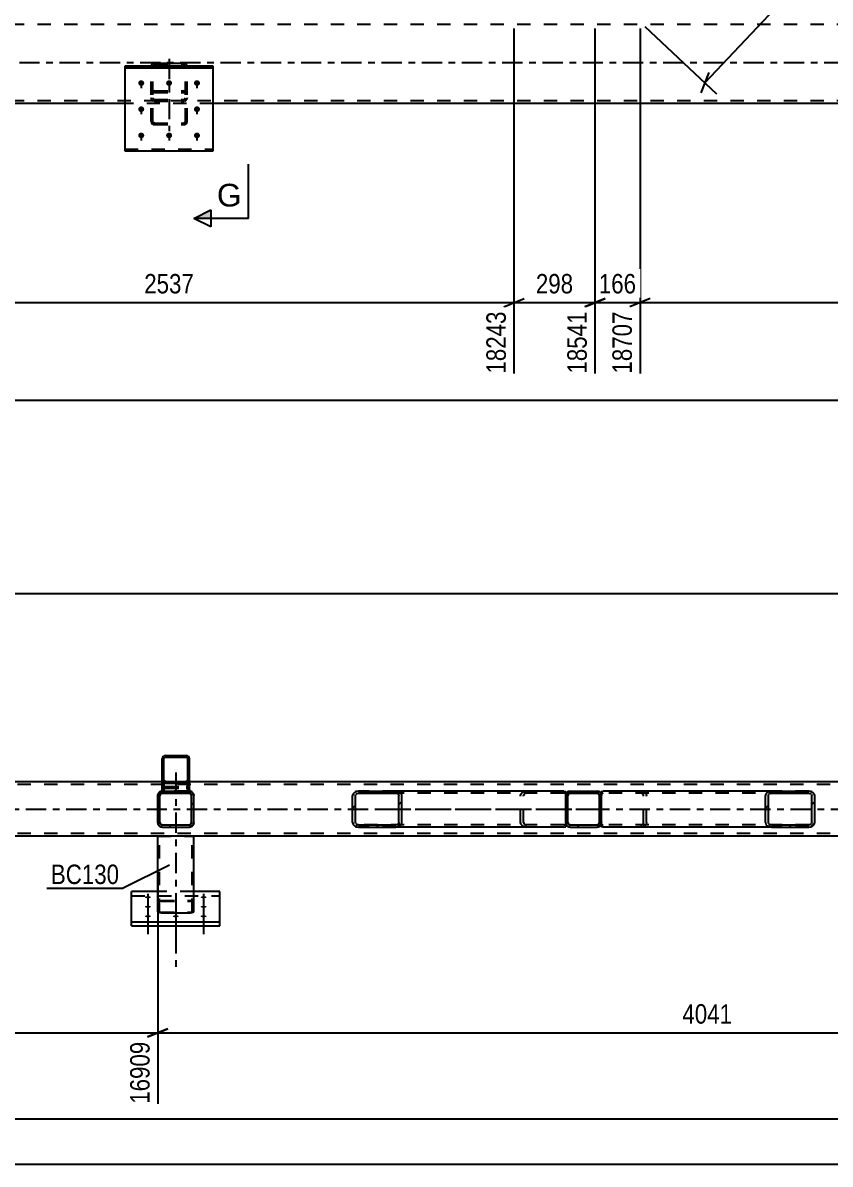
# Model space of a CAD drawing. Header units: millimetres. Extents: x -135 to 1054, y -647 to 194.
# Drawn here: x 599.5 to 718.2, y -289.7 to -121.7 of the extents above; entities that cross this region are included whole.
import ezdxf

# ---------------------------------------------------------------- set-up
doc = ezdxf.new("R2010")
doc.units = ezdxf.units.MM
doc.linetypes.add('DXK_LINE_DOT2', pattern=[3.9198, 1.9599, -1.9599])
doc.linetypes.add('DXK_LINE_DOT3', pattern=[5.9187, 2.979, -0.9799, 0.9799, -0.9799])
doc.styles.add('Arial', font='ARIAL.TTF', dxfattribs={"height": 0.2})
doc.styles.add('Arial Narrow', font='ARIALN.TTF', dxfattribs={"height": 0.2})

# ---------------------------------------------------------------- blocks, each defined once
blk = doc.blocks.new('Bolt-122571314-7218 - 7179')
at = {"linetype": 'Continuous'}
for points in [[(616.9, -130.19), (616.99, -130.2), (617.08, -130.23), (617.16, -130.27), (617.23, -130.33), (617.28, -130.4), (617.32, -130.48), (617.34, -130.56), (617.34, -130.65), (617.32, -130.73), (617.28, -130.81), (617.23, -130.88), (617.16, -130.94), (617.08, -130.98), (616.99, -131.01), (616.9, -131.02), (616.81, -131.01), (616.72, -130.98), (616.64, -130.94), (616.57, -130.88), (616.52, -130.81), (616.48, -130.73), (616.46, -130.65), (616.46, -130.56), (616.48, -130.48), (616.52, -130.4), (616.57, -130.33), (616.64, -130.27), (616.72, -130.23), (616.81, -130.2)], [(621, -130.19), (621.09, -130.2), (621.18, -130.23), (621.26, -130.27), (621.33, -130.33), (621.38, -130.4), (621.42, -130.48), (621.44, -130.56), (621.44, -130.65), (621.42, -130.73), (621.38, -130.81), (621.33, -130.88), (621.26, -130.94), (621.18, -130.98), (621.09, -131.01), (621, -131.02), (620.91, -131.01), (620.82, -130.98), (620.74, -130.94), (620.67, -130.88), (620.62, -130.81), (620.58, -130.73), (620.56, -130.65), (620.56, -130.56), (620.58, -130.48), (620.62, -130.4), (620.67, -130.33), (620.74, -130.27), (620.82, -130.23), (620.91, -130.2)], [(625.1, -130.19), (625.19, -130.2), (625.28, -130.23), (625.36, -130.27), (625.43, -130.33), (625.48, -130.4), (625.52, -130.48), (625.54, -130.56), (625.54, -130.65), (625.52, -130.73), (625.48, -130.81), (625.43, -130.88), (625.36, -130.94), (625.28, -130.98), (625.19, -131.01), (625.1, -131.02), (625.01, -131.01), (624.92, -130.98), (624.84, -130.94), (624.77, -130.88), (624.72, -130.81), (624.68, -130.73), (624.66, -130.65), (624.66, -130.56), (624.68, -130.48), (624.72, -130.4), (624.77, -130.33), (624.84, -130.27), (624.92, -130.23), (625.01, -130.2)], [(616.9, -134.05), (616.99, -134.05), (617.08, -134.08), (617.16, -134.12), (617.23, -134.18), (617.28, -134.25), (617.32, -134.33), (617.34, -134.42), (617.34, -134.5), (617.32, -134.59), (617.28, -134.67), (617.23, -134.74), (617.16, -134.79), (617.08, -134.84), (616.99, -134.86), (616.9, -134.87), (616.81, -134.86), (616.72, -134.84), (616.64, -134.79), (616.57, -134.74), (616.52, -134.67), (616.48, -134.59), (616.46, -134.5), (616.46, -134.42), (616.48, -134.33), (616.52, -134.25), (616.57, -134.18), (616.64, -134.12), (616.72, -134.08), (616.81, -134.05)], [(625.1, -134.05), (625.19, -134.05), (625.28, -134.08), (625.36, -134.12), (625.43, -134.18), (625.48, -134.25), (625.52, -134.33), (625.54, -134.42), (625.54, -134.5), (625.52, -134.59), (625.48, -134.67), (625.43, -134.74), (625.36, -134.79), (625.28, -134.84), (625.19, -134.86), (625.1, -134.87), (625.01, -134.86), (624.92, -134.84), (624.84, -134.79), (624.77, -134.74), (624.72, -134.67), (624.68, -134.59), (624.66, -134.5), (624.66, -134.42), (624.68, -134.33), (624.72, -134.25), (624.77, -134.18), (624.84, -134.12), (624.92, -134.08), (625.01, -134.05)], [(616.9, -137.9), (616.99, -137.91), (617.08, -137.93), (617.16, -137.98), (617.23, -138.04), (617.28, -138.1), (617.32, -138.18), (617.34, -138.27), (617.34, -138.35), (617.32, -138.44), (617.28, -138.52), (617.23, -138.59), (617.16, -138.65), (617.08, -138.69), (616.99, -138.72), (616.9, -138.73), (616.81, -138.72), (616.72, -138.69), (616.64, -138.65), (616.57, -138.59), (616.52, -138.52), (616.48, -138.44), (616.46, -138.35), (616.46, -138.27), (616.48, -138.18), (616.52, -138.1), (616.57, -138.04), (616.64, -137.98), (616.72, -137.93), (616.81, -137.91)], [(621, -137.9), (621.09, -137.91), (621.18, -137.93), (621.26, -137.98), (621.33, -138.04), (621.38, -138.1), (621.42, -138.18), (621.44, -138.27), (621.44, -138.35), (621.42, -138.44), (621.38, -138.52), (621.33, -138.59), (621.26, -138.65), (621.18, -138.69), (621.09, -138.72), (621, -138.73), (620.91, -138.72), (620.82, -138.69), (620.74, -138.65), (620.67, -138.59), (620.62, -138.52), (620.58, -138.44), (620.56, -138.35), (620.56, -138.27), (620.58, -138.18), (620.62, -138.1), (620.67, -138.04), (620.74, -137.98), (620.82, -137.93), (620.91, -137.91)], [(625.1, -137.9), (625.19, -137.91), (625.28, -137.93), (625.36, -137.98), (625.43, -138.04), (625.48, -138.1), (625.52, -138.18), (625.54, -138.27), (625.54, -138.35), (625.52, -138.44), (625.48, -138.52), (625.43, -138.59), (625.36, -138.65), (625.28, -138.69), (625.19, -138.72), (625.1, -138.73), (625.01, -138.72), (624.92, -138.69), (624.84, -138.65), (624.77, -138.59), (624.72, -138.52), (624.68, -138.44), (624.66, -138.35), (624.66, -138.27), (624.68, -138.18), (624.72, -138.1), (624.77, -138.04), (624.84, -137.98), (624.92, -137.93), (625.01, -137.91)]]:
    blk.add_hatch(color=1, dxfattribs=at).paths.add_polyline_path(points)
at = {"color": 1, "linetype": 'Continuous'}
for p, q in [((616.9, -130.21), (616.9, -131.34)), ((621, -130.21), (621, -131.34)), ((625.1, -130.21), (625.1, -131.34)), ((616.9, -134.06), (616.9, -135.2)), ((625.1, -134.06), (625.1, -135.2)), ((616.9, -137.91), (616.9, -139.05)), ((621, -137.91), (621, -139.05)), ((625.1, -137.91), (625.1, -139.05))]:
    blk.add_line(p, q, dxfattribs=at)
blk = doc.blocks.new('Part-122571314-7221 - 7179')
at = {"color": 2, "linetype": 'Continuous'}
for p, q in [((627.5, -128.13), (614.5, -128.13)), ((614.5, -128.13), (614.5, -140.57)), ((614.5, -128.35), (627.5, -128.35)), ((627.5, -140.57), (627.5, -128.13)), ((614.5, -140.57), (627.5, -140.57))]:
    blk.add_line(p, q, dxfattribs=at)
at = {"color": 7, "linetype": 'DXK_LINE_DOT2'}
blk.add_line((614.5, -140.35), (627.5, -140.35), dxfattribs=at)
blk = doc.blocks.new('Part-122571314-7222 - 7179')
at = {"color": 7, "linetype": 'DXK_LINE_DOT3'}
blk.add_line((621, -127.04), (621, -137.66), dxfattribs=at)
at = {"color": 7, "linetype": 'DXK_LINE_DOT2'}
for p, q in [((618.36, -128.17), (618.37, -128.13)), ((618.36, -136.27), (618.36, -128.17)), ((618.62, -128.07), (618.6, -128.17)), ((618.6, -136.27), (618.6, -128.17)), ((618.67, -127.99), (618.62, -128.07)), ((618.75, -127.93), (618.67, -127.99)), ((618.84, -127.91), (618.75, -127.93)), ((618.84, -127.91), (623.16, -127.91)), ((623.25, -127.93), (623.16, -127.91)), ((623.33, -127.99), (623.25, -127.93)), ((623.38, -128.07), (623.33, -127.99)), ((623.4, -128.17), (623.38, -128.07)), ((623.4, -136.27), (623.4, -128.17)), ((623.63, -128.13), (623.64, -128.17)), ((623.64, -136.27), (623.64, -128.17)), ((618.4, -132.04), (618.36, -132.21)), ((618.5, -131.89), (618.4, -132.04)), ((618.66, -131.79), (618.5, -131.89)), ((618.6, -132.21), (618.62, -132.12)), ((618.62, -132.12), (618.67, -132.05)), ((618.84, -131.76), (618.66, -131.79)), ((618.67, -132.05), (618.75, -132)), ((618.75, -132), (618.84, -131.98)), ((618.84, -131.76), (623.16, -131.76)), ((618.84, -131.98), (623.16, -131.98)), ((623.34, -131.79), (623.16, -131.76)), ((623.16, -131.98), (623.25, -132)), ((623.25, -132), (623.33, -132.05)), ((623.33, -132.05), (623.38, -132.12)), ((623.5, -131.89), (623.34, -131.79)), ((623.38, -132.12), (623.4, -132.21)), ((623.6, -132.04), (623.5, -131.89)), ((623.64, -132.21), (623.6, -132.04)), ((618.4, -132.96), (618.36, -132.76)), ((618.6, -132.76), (618.62, -132.86)), ((618.62, -132.86), (618.67, -132.94)), ((618.84, -133.27), (618.66, -133.24)), ((618.67, -132.94), (618.75, -133)), ((618.75, -133), (618.84, -133.02)), ((618.84, -133.02), (623.16, -133.02)), ((618.84, -133.27), (623.16, -133.27)), ((623.16, -133.02), (623.25, -133)), ((623.34, -133.24), (623.16, -133.27)), ((623.25, -133), (623.33, -132.94)), ((623.33, -132.94), (623.38, -132.86)), ((623.38, -132.86), (623.4, -132.76)), ((623.64, -132.76), (623.6, -132.96)), ((618.36, -136.27), (618.4, -136.44)), ((618.4, -136.44), (618.5, -136.59)), ((618.5, -136.59), (618.66, -136.69)), ((618.62, -136.36), (618.6, -136.27)), ((618.67, -136.43), (618.62, -136.36)), ((618.66, -136.69), (618.84, -136.72)), ((618.75, -136.48), (618.67, -136.43)), ((618.84, -136.5), (618.75, -136.48)), ((618.84, -136.5), (623.16, -136.5)), ((618.84, -136.72), (623.16, -136.72)), ((623.25, -136.48), (623.16, -136.5)), ((623.16, -136.72), (623.34, -136.69)), ((623.33, -136.43), (623.25, -136.48)), ((623.38, -136.36), (623.33, -136.43)), ((623.34, -136.69), (623.5, -136.59)), ((623.4, -136.27), (623.38, -136.36)), ((623.5, -136.59), (623.6, -136.44)), ((623.6, -136.44), (623.64, -136.27))]:
    blk.add_line(p, q, dxfattribs=at)
at = {"color": 2, "linetype": 'Continuous'}
for p, q in [((618.37, -128.13), (618.4, -127.97)), ((618.66, -127.69), (618.84, -127.66)), ((618.84, -127.66), (623.16, -127.66)), ((623.16, -127.66), (623.34, -127.69)), ((623.6, -127.97), (623.63, -128.13))]:
    blk.add_line(p, q, dxfattribs=at)
for centre, start, end in [((618.86, -128.15), 114.32, 159.2417), ((623.14, -128.15), 20.7583, 65.68)]:
    blk.add_arc(centre, 0.496, start, end, dxfattribs=at)
at = {"color": 7, "linetype": 'DXK_LINE_DOT2'}
for centre, start, end in [((618.86, -132.78), 200.7583, 245.68), ((623.14, -132.78), 294.32, 339.2417)]:
    blk.add_arc(centre, 0.496, start, end, dxfattribs=at)
blk = doc.blocks.new('Part-122571314-7277 - 7179')
at = {"color": 7, "linetype": 'DXK_LINE_DOT2'}
for p, q in [((780, -122), (-58, -122)), ((780, -133.2), (-58, -133.2)), ((627.5, -133.6), (614.5, -133.6))]:
    blk.add_line(p, q, dxfattribs=at)
at = {"color": 7, "linetype": 'DXK_LINE_DOT3'}
blk.add_line((-58, -127.6), (780, -127.6), dxfattribs=at)
at = {"color": 2, "linetype": 'Continuous'}
for p, q in [((614.5, -133.6), (447.5, -133.6)), ((780, -133.6), (627.5, -133.6))]:
    blk.add_line(p, q, dxfattribs=at)
blk = doc.blocks.new('Part-122571314-6028 - 5943')
at = {"linetype": 'Continuous'}
h = blk.add_hatch(dxfattribs=at)
h.set_pattern_fill('', scale=0.7, style=0, pattern_type=0)
h.set_pattern_definition([(45, (684.22, -240.0217), (-1.57154, 1.57154), [])])
h.paths.add_polyline_path([(683.98, -240.07), (684.22, -240.02), (684.43, -239.88), (684.57, -239.68), (684.62, -239.43), (684.62, -235.43), (684.57, -235.19), (684.43, -234.98), (684.22, -234.84), (683.98, -234.79), (679.98, -234.79), (679.73, -234.84), (679.52, -234.98), (679.38, -235.19), (679.34, -235.43), (679.34, -239.43), (679.38, -239.68), (679.52, -239.88), (679.73, -240.02), (679.98, -240.07)])
h.paths.add_polyline_path([(679.85, -239.73), (679.75, -239.66), (679.68, -239.55), (679.66, -239.43), (679.66, -235.43), (679.68, -235.31), (679.75, -235.2), (679.85, -235.13), (679.98, -235.11), (683.98, -235.11), (684.1, -235.13), (684.2, -235.2), (684.27, -235.31), (684.3, -235.43), (684.3, -239.43), (684.27, -239.55), (684.2, -239.66), (684.1, -239.73), (683.98, -239.75), (679.98, -239.75)])
at = {"color": 7, "linetype": 'DXK_LINE_DOT2'}
for p, q in [((679.73, -234.84), (679.98, -234.79)), ((679.98, -234.79), (683.98, -234.79)), ((683.98, -234.79), (684.22, -234.84)), ((679.34, -235.43), (679.38, -235.19)), ((679.34, -239.43), (679.34, -235.43)), ((679.68, -235.31), (679.66, -235.43)), ((679.66, -239.43), (679.66, -235.43)), ((679.98, -235.11), (679.85, -235.13)), ((679.98, -235.11), (683.98, -235.11)), ((684.1, -235.13), (683.98, -235.11)), ((684.3, -235.43), (684.27, -235.31)), ((684.3, -239.43), (684.3, -235.43)), ((684.57, -235.19), (684.62, -235.43)), ((684.62, -239.43), (684.62, -235.43)), ((679.38, -239.68), (679.34, -239.43)), ((679.66, -239.43), (679.68, -239.55)), ((679.98, -240.07), (679.73, -240.02)), ((679.85, -239.73), (679.98, -239.75)), ((679.98, -239.75), (683.98, -239.75)), ((679.98, -240.07), (683.98, -240.07)), ((683.98, -239.75), (684.1, -239.73)), ((684.22, -240.02), (683.98, -240.07)), ((684.27, -239.55), (684.3, -239.43)), ((684.62, -239.43), (684.57, -239.68))]:
    blk.add_line(p, q, dxfattribs=at)
at = {"color": 2, "linetype": 'Continuous'}
for p, q in [((679.98, -234.79), (679.73, -234.84)), ((679.98, -234.79), (683.98, -234.79)), ((684.22, -234.84), (683.98, -234.79)), ((679.38, -235.19), (679.34, -235.43)), ((679.34, -239.43), (679.34, -235.43)), ((679.66, -235.43), (679.68, -235.31)), ((679.66, -239.43), (679.66, -235.43)), ((679.85, -235.13), (679.98, -235.11)), ((679.98, -235.11), (683.98, -235.11)), ((683.98, -235.11), (684.1, -235.13)), ((684.27, -235.31), (684.3, -235.43)), ((684.3, -239.43), (684.3, -235.43)), ((684.62, -235.43), (684.57, -235.19)), ((684.62, -239.43), (684.62, -235.43)), ((679.34, -239.43), (679.38, -239.68)), ((679.68, -239.55), (679.66, -239.43)), ((679.73, -240.02), (679.98, -240.07)), ((679.98, -239.75), (679.85, -239.73)), ((679.98, -239.75), (683.98, -239.75)), ((679.98, -240.07), (683.98, -240.07)), ((684.1, -239.73), (683.98, -239.75)), ((683.98, -240.07), (684.22, -240.02)), ((684.3, -239.43), (684.27, -239.55)), ((684.57, -239.68), (684.62, -239.43))]:
    blk.add_line(p, q, dxfattribs=at)
at = {"color": 7, "linetype": 'DXK_LINE_DOT2'}
for centre, radius, start, end in [((679.98, -235.43), 0.64, 112.5, 157.5), ((683.98, -235.43), 0.64, 22.5, 67.5), ((679.98, -235.43), 0.32, 112.5, 157.5), ((683.98, -235.43), 0.32, 22.5, 67.5), ((679.98, -239.43), 0.64, 202.5, 247.5), ((679.98, -239.43), 0.32, 202.5, 247.5), ((683.98, -239.43), 0.32, 292.5, 337.5), ((683.98, -239.43), 0.64, 292.5, 337.5)]:
    blk.add_arc(centre, radius, start, end, dxfattribs=at)
at = {"color": 2, "linetype": 'Continuous'}
for centre, radius, start, end in [((679.98, -235.43), 0.64, 112.5, 157.5), ((683.98, -235.43), 0.64, 22.5, 67.5), ((679.98, -235.43), 0.32, 112.5, 157.5), ((683.98, -235.43), 0.32, 22.5, 67.5), ((679.98, -239.43), 0.64, 202.5, 247.5), ((679.98, -239.43), 0.32, 202.5, 247.5), ((683.98, -239.43), 0.32, 292.5, 337.5), ((683.98, -239.43), 0.64, 292.5, 337.5)]:
    blk.add_arc(centre, radius, start, end, dxfattribs=at)
blk = doc.blocks.new('Part-122571314-6097 - 5943')
at = {"color": 2, "linetype": 'Continuous'}
for p, q in [((619.99, -233.43), (443.98, -233.43)), ((780.97, -233.43), (623.99, -233.43)), ((776.17, -241.43), (-57.03, -241.43))]:
    blk.add_line(p, q, dxfattribs=at)
at = {"color": 7, "linetype": 'DXK_LINE_DOT2'}
for p, q in [((623.99, -233.43), (619.99, -233.43)), ((780.97, -233.83), (-57.03, -233.83)), ((780.97, -241.03), (-57.03, -241.03))]:
    blk.add_line(p, q, dxfattribs=at)
at = {"color": 7, "linetype": 'DXK_LINE_DOT3'}
blk.add_line((-57.03, -237.43), (780.97, -237.43), dxfattribs=at)
blk = doc.blocks.new('Part-122571314-6227 - 5943')
at = {"color": 7, "linetype": 'DXK_LINE_DOT3'}
blk.add_line((621.97, -232.03), (621.97, -261.2), dxfattribs=at)
at = {"color": 2, "linetype": 'Continuous'}
for p, q in [((619.33, -252.54), (619.33, -241.43)), ((624.61, -241.43), (624.61, -252.54)), ((619.37, -252.61), (619.33, -252.54)), ((619.48, -252.66), (619.37, -252.61)), ((619.63, -252.69), (619.48, -252.66)), ((619.81, -252.71), (619.63, -252.69)), ((619.81, -252.71), (624.13, -252.71)), ((624.32, -252.69), (624.13, -252.71)), ((624.47, -252.66), (624.32, -252.69)), ((624.58, -252.61), (624.47, -252.66)), ((624.61, -252.54), (624.58, -252.61))]:
    blk.add_line(p, q, dxfattribs=at)
at = {"color": 7, "linetype": 'DXK_LINE_DOT2'}
for p, q in [((619.33, -241.43), (624.61, -241.43)), ((619.57, -252.54), (619.57, -241.43)), ((624.37, -252.54), (624.37, -241.43)), ((619.33, -251.07), (619.37, -251)), ((619.37, -251), (619.48, -250.95)), ((619.48, -250.95), (619.63, -250.91)), ((619.59, -251.03), (619.57, -251.07)), ((619.65, -251.01), (619.59, -251.03)), ((619.63, -250.91), (619.81, -250.9)), ((619.72, -250.99), (619.65, -251.01)), ((619.81, -250.98), (619.72, -250.99)), ((619.81, -250.9), (624.13, -250.9)), ((619.81, -250.98), (624.13, -250.98)), ((624.13, -250.9), (624.32, -250.91)), ((624.23, -250.99), (624.13, -250.98)), ((624.3, -251.01), (624.23, -250.99)), ((624.3, -251.01), (624.32, -251.01)), ((624.32, -250.91), (624.47, -250.95)), ((624.32, -251.01), (624.36, -251.03)), ((624.37, -251.07), (624.36, -251.03)), ((624.47, -250.95), (624.58, -251)), ((624.58, -251), (624.61, -251.07)), ((619.57, -252.54), (619.59, -252.57)), ((619.59, -252.57), (619.65, -252.6)), ((619.65, -252.6), (619.72, -252.62)), ((619.72, -252.62), (619.81, -252.62)), ((619.81, -252.62), (624.13, -252.62)), ((624.13, -252.62), (624.23, -252.62)), ((624.23, -252.62), (624.3, -252.6)), ((624.3, -252.6), (624.36, -252.57)), ((624.36, -252.57), (624.37, -252.54))]:
    blk.add_line(p, q, dxfattribs=at)
blk = doc.blocks.new('Part-122571314-6119 - 5943')
at = {"linetype": 'Continuous'}
h = blk.add_hatch(dxfattribs=at)
h.set_pattern_fill('', scale=0.7, style=0, pattern_type=0)
h.set_pattern_definition([(45, (715.414, -240.0217), (-1.57154, 1.57154), [])])
h.paths.add_polyline_path([(715.08, -240.07), (715.41, -240.02), (715.7, -239.88), (715.89, -239.68), (715.96, -239.43), (715.96, -235.43), (715.89, -235.19), (715.7, -234.98), (715.41, -234.84), (715.08, -234.79), (709.59, -234.79), (709.25, -234.84), (708.97, -234.98), (708.78, -235.19), (708.71, -235.43), (708.71, -239.43), (708.78, -239.68), (708.97, -239.88), (709.25, -240.02), (709.59, -240.07)])
h.paths.add_polyline_path([(709.42, -239.73), (709.28, -239.66), (709.18, -239.55), (709.15, -239.43), (709.15, -235.43), (709.18, -235.31), (709.28, -235.2), (709.42, -235.13), (709.59, -235.11), (715.08, -235.11), (715.25, -235.13), (715.39, -235.2), (715.48, -235.31), (715.52, -235.43), (715.52, -239.43), (715.48, -239.55), (715.39, -239.66), (715.25, -239.73), (715.08, -239.75), (709.59, -239.75)])
at = {"color": 2, "linetype": 'Continuous'}
for p, q in [((684.62, -234.83), (684.87, -234.79)), ((684.62, -234.83), (684.62, -235.43)), ((709.59, -234.79), (684.87, -234.79)), ((709.59, -234.79), (709.25, -234.84)), ((709.59, -234.79), (715.08, -234.79)), ((715.41, -234.84), (715.08, -234.79)), ((708.78, -235.19), (708.71, -235.43)), ((708.71, -239.43), (708.71, -235.43)), ((709.15, -235.43), (709.18, -235.31)), ((709.15, -239.43), (709.15, -235.43)), ((709.42, -235.13), (709.59, -235.11)), ((709.59, -235.11), (715.08, -235.11)), ((715.08, -235.11), (715.25, -235.13)), ((715.48, -235.31), (715.52, -235.43)), ((715.52, -239.43), (715.52, -235.43)), ((715.96, -235.43), (715.89, -235.19)), ((715.96, -239.43), (715.96, -235.43)), ((684.62, -240.02), (684.62, -239.43)), ((684.62, -240.03), (684.62, -240.02)), ((684.87, -240.07), (684.62, -240.03)), ((709.59, -240.07), (684.87, -240.07)), ((708.71, -239.43), (708.78, -239.68)), ((709.18, -239.55), (709.15, -239.43)), ((709.25, -240.02), (709.59, -240.07)), ((709.59, -239.75), (709.42, -239.73)), ((709.59, -239.75), (715.08, -239.75)), ((709.59, -240.07), (715.08, -240.07)), ((715.25, -239.73), (715.08, -239.75)), ((715.08, -240.07), (715.41, -240.02)), ((715.52, -239.43), (715.48, -239.55)), ((715.89, -239.68), (715.96, -239.43))]:
    blk.add_line(p, q, dxfattribs=at)
at = {"color": 7, "linetype": 'DXK_LINE_DOT2'}
for p, q in [((684.62, -235.18), (684.62, -234.83)), ((690.36, -234.79), (690.7, -234.84)), ((715.08, -234.79), (709.59, -234.79)), ((684.7, -235.13), (684.62, -235.18)), ((684.62, -239.88), (684.62, -235.43)), ((684.87, -235.11), (684.7, -235.13)), ((715.08, -235.11), (684.87, -235.11)), ((690.53, -235.13), (690.36, -235.11)), ((690.8, -235.43), (690.77, -235.31)), ((690.8, -239.43), (690.8, -235.43)), ((691.17, -235.19), (691.24, -235.43)), ((691.24, -239.43), (691.24, -235.43)), ((684.62, -239.68), (684.7, -239.73)), ((684.7, -239.73), (684.87, -239.75)), ((715.08, -239.75), (684.87, -239.75)), ((690.36, -239.75), (690.53, -239.73)), ((690.7, -240.02), (690.36, -240.07)), ((690.77, -239.55), (690.8, -239.43)), ((691.24, -239.43), (691.17, -239.68)), ((715.08, -240.07), (709.59, -240.07))]:
    blk.add_line(p, q, dxfattribs=at)
for centre, radius, start, end in [((690.5, -235.62), 0.802, 32.4104, 75.4453), ((690.43, -235.52), 0.401, 32.4104, 75.4453), ((690.43, -239.34), 0.401, 284.5547, 327.5896), ((690.5, -239.25), 0.802, 284.5547, 327.5896)]:
    blk.add_arc(centre, radius, start, end, dxfattribs=at)
at = {"color": 2, "linetype": 'Continuous'}
for centre, radius, start, end in [((709.45, -235.62), 0.802, 104.5547, 147.5896), ((715.21, -235.62), 0.802, 32.4104, 75.4453), ((709.52, -235.52), 0.401, 104.5547, 147.5896), ((715.15, -235.52), 0.401, 32.4104, 75.4453), ((709.45, -239.25), 0.802, 212.4104, 255.4453), ((709.52, -239.34), 0.401, 212.4104, 255.4453), ((715.15, -239.34), 0.401, 284.5547, 327.5896), ((715.21, -239.25), 0.802, 284.5547, 327.5896)]:
    blk.add_arc(centre, radius, start, end, dxfattribs=at)
blk = doc.blocks.new('Part-122571314-6173 - 5943')
at = {"linetype": 'Continuous'}
h = blk.add_hatch(dxfattribs=at)
h.set_pattern_fill('', scale=0.7, style=0, pattern_type=0)
h.set_pattern_definition([(45, (654.6995, -240.0217), (-1.57154, 1.57154), [])])
h.paths.add_polyline_path([(654.36, -240.07), (654.7, -240.02), (654.98, -239.88), (655.17, -239.68), (655.24, -239.43), (655.24, -235.43), (655.17, -235.19), (654.98, -234.98), (654.7, -234.84), (654.36, -234.79), (648.87, -234.79), (648.54, -234.84), (648.25, -234.98), (648.06, -235.19), (647.99, -235.43), (647.99, -239.43), (648.06, -239.68), (648.25, -239.88), (648.54, -240.02), (648.87, -240.07)])
h.paths.add_polyline_path([(648.7, -239.73), (648.56, -239.66), (648.47, -239.55), (648.43, -239.43), (648.43, -235.43), (648.47, -235.31), (648.56, -235.2), (648.7, -235.13), (648.87, -235.11), (654.36, -235.11), (654.53, -235.13), (654.67, -235.2), (654.77, -235.31), (654.8, -235.43), (654.8, -239.43), (654.77, -239.55), (654.67, -239.66), (654.53, -239.73), (654.36, -239.75), (648.87, -239.75)])
at = {"color": 2, "linetype": 'Continuous'}
for p, q in [((648.87, -234.79), (648.54, -234.84)), ((648.87, -234.79), (654.36, -234.79)), ((679.08, -234.79), (654.36, -234.79)), ((654.7, -234.84), (654.36, -234.79)), ((679.08, -234.79), (679.34, -234.83)), ((679.34, -234.83), (679.34, -234.84)), ((679.34, -234.84), (679.34, -234.98)), ((679.34, -234.98), (679.34, -235.43)), ((648.06, -235.19), (647.99, -235.43)), ((647.99, -239.43), (647.99, -235.43)), ((648.43, -235.43), (648.47, -235.31)), ((648.43, -239.43), (648.43, -235.43)), ((648.7, -235.13), (648.87, -235.11)), ((648.87, -235.11), (654.36, -235.11)), ((654.36, -235.11), (654.53, -235.13)), ((654.77, -235.31), (654.8, -235.43)), ((654.8, -239.43), (654.8, -235.43)), ((655.24, -235.43), (655.17, -235.19)), ((655.24, -239.43), (655.24, -235.43)), ((647.99, -239.43), (648.06, -239.68)), ((648.47, -239.55), (648.43, -239.43)), ((648.54, -240.02), (648.87, -240.07)), ((648.87, -239.75), (648.7, -239.73)), ((648.87, -239.75), (654.36, -239.75)), ((648.87, -240.07), (654.36, -240.07)), ((654.53, -239.73), (654.36, -239.75)), ((654.36, -240.07), (654.7, -240.02)), ((679.08, -240.07), (654.36, -240.07)), ((654.8, -239.43), (654.77, -239.55)), ((655.17, -239.68), (655.24, -239.43)), ((679.08, -240.07), (679.34, -240.03)), ((679.34, -240.03), (679.34, -239.43))]:
    blk.add_line(p, q, dxfattribs=at)
at = {"color": 7, "linetype": 'DXK_LINE_DOT2'}
for p, q in [((654.36, -234.79), (648.87, -234.79)), ((673.25, -234.84), (673.59, -234.79)), ((679.34, -234.83), (679.34, -234.83)), ((679.34, -234.98), (679.34, -235.18)), ((679.08, -235.11), (648.87, -235.11)), ((672.71, -235.43), (672.78, -235.19)), ((672.71, -239.43), (672.71, -235.43)), ((673.18, -235.31), (673.15, -235.43)), ((673.15, -239.43), (673.15, -235.43)), ((673.59, -235.11), (673.42, -235.13)), ((679.25, -235.13), (679.08, -235.11)), ((679.34, -235.18), (679.25, -235.13)), ((679.34, -239.43), (679.34, -235.19)), ((679.08, -239.75), (648.87, -239.75)), ((654.36, -240.07), (648.87, -240.07)), ((672.78, -239.68), (672.71, -239.43)), ((673.15, -239.43), (673.18, -239.55)), ((673.59, -240.07), (673.25, -240.02)), ((673.42, -239.73), (673.59, -239.75)), ((679.08, -239.75), (679.25, -239.73)), ((679.25, -239.73), (679.34, -239.68))]:
    blk.add_line(p, q, dxfattribs=at)
at = {"color": 7, "linetype": 'DXK_LINE_DOT3'}
blk.add_line((651.62, -237.43), (683.18, -237.43), dxfattribs=at)
at = {"color": 2, "linetype": 'Continuous'}
for centre, radius, start, end in [((648.74, -235.62), 0.802, 104.5547, 147.5896), ((654.5, -235.62), 0.802, 32.4104, 75.4453), ((648.8, -235.52), 0.401, 104.5547, 147.5896), ((654.43, -235.52), 0.401, 32.4104, 75.4453), ((648.74, -239.25), 0.802, 212.4104, 255.4453), ((648.8, -239.34), 0.401, 212.4104, 255.4453), ((654.43, -239.34), 0.401, 284.5547, 327.5896), ((654.5, -239.25), 0.802, 284.5547, 327.5896)]:
    blk.add_arc(centre, radius, start, end, dxfattribs=at)
at = {"color": 7, "linetype": 'DXK_LINE_DOT2'}
for centre, radius, start, end in [((673.45, -235.62), 0.802, 104.5547, 147.5896), ((673.52, -235.52), 0.401, 104.5547, 147.5896), ((673.45, -239.25), 0.802, 212.4104, 255.4453), ((673.52, -239.34), 0.401, 212.4104, 255.4453)]:
    blk.add_arc(centre, radius, start, end, dxfattribs=at)
blk = doc.blocks.new('Part-122571314-6190 - 5943')
at = {"linetype": 'Continuous'}
h = blk.add_hatch(dxfattribs=at)
h.set_pattern_fill('', scale=0.7, style=0, pattern_type=0)
h.set_pattern_definition([(45, (623.6906, -233.5697), (-1.5715, 1.5715), [])])
h.paths.add_polyline_path([(623.51, -233.61), (623.69, -233.57), (623.85, -233.46), (623.95, -233.31), (623.99, -233.12), (623.99, -230.03), (623.95, -229.85), (623.85, -229.69), (623.69, -229.58), (623.51, -229.55), (620.47, -229.55), (620.28, -229.58), (620.13, -229.69), (620.02, -229.85), (619.99, -230.03), (619.99, -233.12), (620.02, -233.31), (620.13, -233.46), (620.28, -233.57), (620.47, -233.61)])
h.paths.add_polyline_path([(620.38, -233.34), (620.3, -233.29), (620.25, -233.21), (620.23, -233.12), (620.23, -230.03), (620.25, -229.94), (620.3, -229.86), (620.38, -229.81), (620.47, -229.79), (623.51, -229.79), (623.6, -229.81), (623.68, -229.86), (623.73, -229.94), (623.75, -230.03), (623.75, -233.12), (623.73, -233.21), (623.68, -233.29), (623.6, -233.34), (623.51, -233.36), (620.47, -233.36)])
at = {"color": 2, "linetype": 'Continuous'}
for p, q in [((620.02, -229.85), (619.99, -230.03)), ((619.99, -233.12), (619.99, -230.03)), ((620.23, -230.03), (620.25, -229.94)), ((620.23, -233.12), (620.23, -230.03)), ((620.25, -229.94), (620.3, -229.86)), ((620.47, -229.55), (620.28, -229.58)), ((620.3, -229.86), (620.38, -229.81)), ((620.38, -229.81), (620.47, -229.79)), ((620.47, -229.55), (623.51, -229.55)), ((620.47, -229.79), (623.51, -229.79)), ((623.69, -229.58), (623.51, -229.55)), ((623.51, -229.79), (623.6, -229.81)), ((623.6, -229.81), (623.68, -229.86)), ((623.68, -229.86), (623.73, -229.94)), ((623.73, -229.94), (623.75, -230.03)), ((623.75, -233.12), (623.75, -230.03)), ((623.99, -230.03), (623.95, -229.85)), ((623.99, -233.12), (623.99, -230.03)), ((619.99, -234.79), (619.99, -233.12)), ((619.99, -233.12), (620.02, -233.31)), ((620.25, -233.21), (620.23, -233.12)), ((620.3, -233.29), (620.25, -233.21)), ((620.38, -233.34), (620.3, -233.29)), ((620.47, -233.36), (620.38, -233.34)), ((620.47, -233.36), (623.51, -233.36)), ((623.6, -233.34), (623.51, -233.36)), ((623.68, -233.29), (623.6, -233.34)), ((623.73, -233.21), (623.68, -233.29)), ((623.75, -233.12), (623.73, -233.21)), ((623.95, -233.31), (623.99, -233.12)), ((623.99, -234.79), (623.99, -233.12)), ((620.28, -233.57), (620.47, -233.61)), ((620.47, -233.61), (623.51, -233.61)), ((623.51, -233.61), (623.69, -233.57)), ((623.97, -234.79), (623.99, -234.79)), ((623.99, -234.79), (623.99, -234.79))]:
    blk.add_line(p, q, dxfattribs=at)
at = {"color": 7, "linetype": 'DXK_LINE_DOT2'}
for p, q in [((619.99, -230.03), (619.99, -234.79)), ((620.23, -234.79), (620.23, -230.03)), ((623.75, -230.03), (623.75, -234.79)), ((623.99, -234.58), (623.99, -230.03)), ((620.23, -233.12), (620.23, -234.79)), ((623.75, -234.79), (623.75, -233.12)), ((619.99, -234.58), (620.02, -234.39)), ((619.99, -234.79), (620.23, -234.79)), ((619.99, -234.79), (619.99, -234.79)), ((620.13, -234.79), (619.99, -234.79)), ((620.02, -234.39), (620.13, -234.24)), ((620.13, -234.24), (620.28, -234.13)), ((623.69, -234.79), (620.13, -234.79)), ((620.25, -234.49), (620.23, -234.58)), ((620.23, -234.79), (620.23, -234.79)), ((620.23, -234.79), (620.25, -234.79)), ((620.3, -234.41), (620.25, -234.49)), ((620.25, -234.79), (620.3, -234.79)), ((620.28, -234.13), (620.47, -234.1)), ((620.38, -234.36), (620.3, -234.41)), ((623.75, -234.79), (620.3, -234.79)), ((620.47, -234.34), (620.38, -234.36)), ((620.47, -234.1), (623.51, -234.1)), ((620.47, -234.34), (623.51, -234.34)), ((623.51, -234.1), (623.69, -234.13)), ((623.6, -234.36), (623.51, -234.34)), ((623.68, -234.41), (623.6, -234.36)), ((623.73, -234.49), (623.68, -234.41)), ((623.69, -234.13), (623.85, -234.24)), ((623.95, -234.79), (623.69, -234.79)), ((623.75, -234.58), (623.73, -234.49)), ((623.75, -234.79), (623.75, -234.79)), ((623.99, -234.79), (623.75, -234.79)), ((623.85, -234.24), (623.95, -234.39)), ((623.95, -234.39), (623.99, -234.58)), ((623.95, -234.79), (623.97, -234.79)), ((623.99, -234.58), (623.99, -234.79))]:
    blk.add_line(p, q, dxfattribs=at)
at = {"color": 2, "linetype": 'Continuous'}
for centre, start, end in [((620.47, -230.03), 112.9245, 157.9201), ((623.5, -230.03), 22.0799, 67.0755), ((620.47, -233.12), 202.0799, 247.0755), ((623.5, -233.12), 292.9245, 337.9201)]:
    blk.add_arc(centre, 0.484, start, end, dxfattribs=at)
blk = doc.blocks.new('Part-122571314-6210 - 5943')
at = {"linetype": 'Continuous'}
h = blk.add_hatch(dxfattribs=at)
h.set_pattern_fill('', scale=0.7, style=0, pattern_type=0)
h.set_pattern_definition([(45, (624.22, -240.0217), (-1.57154, 1.57154), [])])
h.paths.add_polyline_path([(623.98, -240.07), (624.22, -240.02), (624.43, -239.88), (624.57, -239.68), (624.62, -239.43), (624.62, -235.43), (624.57, -235.19), (624.43, -234.98), (624.22, -234.84), (623.98, -234.79), (619.98, -234.79), (619.73, -234.84), (619.52, -234.98), (619.38, -235.19), (619.34, -235.43), (619.34, -239.43), (619.38, -239.68), (619.52, -239.88), (619.73, -240.02), (619.98, -240.07)])
h.paths.add_polyline_path([(619.85, -239.73), (619.75, -239.66), (619.68, -239.55), (619.66, -239.43), (619.66, -235.43), (619.68, -235.31), (619.75, -235.2), (619.85, -235.13), (619.98, -235.11), (623.98, -235.11), (624.1, -235.13), (624.2, -235.2), (624.27, -235.31), (624.3, -235.43), (624.3, -239.43), (624.27, -239.55), (624.2, -239.66), (624.1, -239.73), (623.98, -239.75), (619.98, -239.75)])
at = {"color": 7, "linetype": 'DXK_LINE_DOT2'}
for p, q in [((619.73, -234.84), (619.98, -234.79)), ((623.98, -234.79), (619.98, -234.79)), ((623.98, -234.79), (624.22, -234.84)), ((619.34, -235.43), (619.38, -235.19)), ((619.34, -239.43), (619.34, -235.43)), ((619.68, -235.31), (619.66, -235.43)), ((619.66, -239.43), (619.66, -235.43)), ((619.98, -235.11), (619.85, -235.13)), ((619.98, -235.11), (623.98, -235.11)), ((624.1, -235.13), (623.98, -235.11)), ((624.3, -235.43), (624.27, -235.31)), ((624.3, -239.43), (624.3, -235.43)), ((624.57, -235.19), (624.62, -235.43)), ((624.62, -239.43), (624.62, -235.43)), ((619.38, -239.68), (619.34, -239.43)), ((619.66, -239.43), (619.68, -239.55)), ((619.98, -240.07), (619.73, -240.02)), ((619.85, -239.73), (619.98, -239.75)), ((619.98, -239.75), (623.98, -239.75)), ((619.98, -240.07), (623.98, -240.07)), ((623.98, -239.75), (624.1, -239.73)), ((624.22, -240.02), (623.98, -240.07)), ((624.27, -239.55), (624.3, -239.43)), ((624.62, -239.43), (624.57, -239.68))]:
    blk.add_line(p, q, dxfattribs=at)
at = {"color": 2, "linetype": 'Continuous'}
for p, q in [((619.98, -234.79), (619.73, -234.84)), ((619.98, -234.79), (623.98, -234.79)), ((624.22, -234.84), (623.98, -234.79)), ((619.38, -235.19), (619.34, -235.43)), ((619.34, -239.43), (619.34, -235.43)), ((619.66, -235.43), (619.68, -235.31)), ((619.66, -239.43), (619.66, -235.43)), ((619.85, -235.13), (619.98, -235.11)), ((619.98, -235.11), (623.98, -235.11)), ((623.98, -235.11), (624.1, -235.13)), ((624.27, -235.31), (624.3, -235.43)), ((624.3, -239.43), (624.3, -235.43)), ((624.62, -235.43), (624.57, -235.19)), ((624.62, -239.43), (624.62, -235.43)), ((619.34, -239.43), (619.38, -239.68)), ((619.68, -239.55), (619.66, -239.43)), ((619.73, -240.02), (619.98, -240.07)), ((619.98, -239.75), (619.85, -239.73)), ((619.98, -239.75), (623.98, -239.75)), ((619.98, -240.07), (623.98, -240.07)), ((624.1, -239.73), (623.98, -239.75)), ((623.98, -240.07), (624.22, -240.02)), ((624.3, -239.43), (624.27, -239.55)), ((624.57, -239.68), (624.62, -239.43))]:
    blk.add_line(p, q, dxfattribs=at)
at = {"color": 7, "linetype": 'DXK_LINE_DOT2'}
for centre, radius, start, end in [((619.98, -235.43), 0.64, 112.5, 157.5), ((623.98, -235.43), 0.64, 22.5, 67.5), ((619.98, -235.43), 0.32, 112.5, 157.5), ((623.98, -235.43), 0.32, 22.5, 67.5), ((619.98, -239.43), 0.64, 202.5, 247.5), ((619.98, -239.43), 0.32, 202.5, 247.5), ((623.98, -239.43), 0.32, 292.5, 337.5), ((623.98, -239.43), 0.64, 292.5, 337.5)]:
    blk.add_arc(centre, radius, start, end, dxfattribs=at)
at = {"color": 2, "linetype": 'Continuous'}
for centre, radius, start, end in [((619.98, -235.43), 0.64, 112.5, 157.5), ((623.98, -235.43), 0.64, 22.5, 67.5), ((619.98, -235.43), 0.32, 112.5, 157.5), ((623.98, -235.43), 0.32, 22.5, 67.5), ((619.98, -239.43), 0.64, 202.5, 247.5), ((619.98, -239.43), 0.32, 202.5, 247.5), ((623.98, -239.43), 0.32, 292.5, 337.5), ((623.98, -239.43), 0.64, 292.5, 337.5)]:
    blk.add_arc(centre, radius, start, end, dxfattribs=at)
blk = doc.blocks.new('Bolt-122571314-6221 - 5943')
at = {"linetype": 'Continuous'}
for points in [[(617.87, -250.55), (617.78, -250.55), (617.7, -250.54), (617.62, -250.52), (617.55, -250.5), (617.49, -250.48), (617.46, -250.45), (617.44, -250.42), (617.44, -250.39), (617.46, -250.36), (617.49, -250.33), (617.55, -250.3), (617.62, -250.28), (617.7, -250.26), (617.78, -250.25), (617.87, -250.25), (617.97, -250.25), (618.05, -250.26), (618.13, -250.28), (618.2, -250.3), (618.26, -250.33), (618.29, -250.36), (618.31, -250.39), (618.31, -250.42), (618.29, -250.45), (618.26, -250.48), (618.2, -250.5), (618.13, -250.52), (618.05, -250.54), (617.97, -250.55)], [(617.87, -251.95), (617.78, -251.95), (617.7, -251.94), (617.62, -251.93), (617.55, -251.9), (617.49, -251.88), (617.46, -251.85), (617.44, -251.82), (617.44, -251.79), (617.46, -251.76), (617.49, -251.73), (617.55, -251.7), (617.62, -251.68), (617.7, -251.67), (617.78, -251.66), (617.87, -251.65), (617.97, -251.66), (618.05, -251.67), (618.13, -251.68), (618.2, -251.7), (618.26, -251.73), (618.29, -251.76), (618.31, -251.79), (618.31, -251.82), (618.29, -251.85), (618.26, -251.88), (618.2, -251.9), (618.13, -251.93), (618.05, -251.94), (617.97, -251.95)], [(626.07, -250.55), (625.98, -250.55), (625.9, -250.54), (625.82, -250.52), (625.75, -250.5), (625.69, -250.48), (625.66, -250.45), (625.64, -250.42), (625.64, -250.39), (625.66, -250.36), (625.69, -250.33), (625.75, -250.3), (625.82, -250.28), (625.9, -250.26), (625.98, -250.25), (626.07, -250.25), (626.17, -250.25), (626.25, -250.26), (626.33, -250.28), (626.4, -250.3), (626.46, -250.33), (626.49, -250.36), (626.51, -250.39), (626.51, -250.42), (626.49, -250.45), (626.46, -250.48), (626.4, -250.5), (626.33, -250.52), (626.25, -250.54), (626.17, -250.55)], [(626.07, -251.95), (625.98, -251.95), (625.9, -251.94), (625.82, -251.93), (625.75, -251.9), (625.69, -251.88), (625.66, -251.85), (625.64, -251.82), (625.64, -251.79), (625.66, -251.76), (625.69, -251.73), (625.75, -251.7), (625.82, -251.68), (625.9, -251.67), (625.98, -251.66), (626.07, -251.65), (626.17, -251.66), (626.25, -251.67), (626.33, -251.68), (626.4, -251.7), (626.46, -251.73), (626.49, -251.76), (626.51, -251.79), (626.51, -251.82), (626.49, -251.85), (626.46, -251.88), (626.4, -251.9), (626.33, -251.93), (626.25, -251.94), (626.17, -251.95)], [(617.87, -253.36), (617.78, -253.35), (617.7, -253.34), (617.62, -253.33), (617.55, -253.31), (617.49, -253.28), (617.46, -253.25), (617.44, -253.22), (617.44, -253.19), (617.46, -253.16), (617.49, -253.13), (617.55, -253.11), (617.62, -253.08), (617.7, -253.07), (617.78, -253.06), (617.87, -253.06), (617.97, -253.06), (618.05, -253.07), (618.13, -253.08), (618.2, -253.11), (618.26, -253.13), (618.29, -253.16), (618.31, -253.19), (618.31, -253.22), (618.29, -253.25), (618.26, -253.28), (618.2, -253.31), (618.13, -253.33), (618.05, -253.34), (617.97, -253.35)], [(621.97, -253.36), (621.88, -253.35), (621.8, -253.34), (621.72, -253.33), (621.65, -253.31), (621.59, -253.28), (621.56, -253.25), (621.54, -253.22), (621.54, -253.19), (621.56, -253.16), (621.59, -253.13), (621.65, -253.11), (621.72, -253.08), (621.8, -253.07), (621.88, -253.06), (621.97, -253.06), (622.07, -253.06), (622.15, -253.07), (622.23, -253.08), (622.3, -253.11), (622.36, -253.13), (622.39, -253.16), (622.41, -253.19), (622.41, -253.22), (622.39, -253.25), (622.36, -253.28), (622.3, -253.31), (622.23, -253.33), (622.15, -253.34), (622.07, -253.35)], [(626.07, -253.36), (625.98, -253.35), (625.9, -253.34), (625.82, -253.33), (625.75, -253.31), (625.69, -253.28), (625.66, -253.25), (625.64, -253.22), (625.64, -253.19), (625.66, -253.16), (625.69, -253.13), (625.75, -253.11), (625.82, -253.08), (625.9, -253.07), (625.98, -253.06), (626.07, -253.06), (626.17, -253.06), (626.25, -253.07), (626.33, -253.08), (626.4, -253.11), (626.46, -253.13), (626.49, -253.16), (626.51, -253.19), (626.51, -253.22), (626.49, -253.25), (626.46, -253.28), (626.4, -253.31), (626.33, -253.33), (626.25, -253.34), (626.17, -253.35)]]:
    blk.add_hatch(color=1, dxfattribs=at).paths.add_polyline_path(points)
at = {"color": 1, "linetype": 'Continuous'}
for p, q in [((617.87, -249.91), (617.87, -253.03)), ((626.07, -249.91), (626.07, -253.03)), ((617.87, -251.32), (617.87, -254.43)), ((626.07, -251.32), (626.07, -254.43)), ((617.87, -252.72), (617.87, -255.84)), ((621.97, -252.72), (621.97, -255.84)), ((626.07, -252.72), (626.07, -255.84))]:
    blk.add_line(p, q, dxfattribs=at)
at = {"color": 1, "linetype": 'DXK_LINE_DOT2'}
blk.add_line((621.97, -249.91), (621.97, -253.03), dxfattribs=at)
blk = doc.blocks.new('Part-122571314-6222 - 5943')
at = {"color": 2, "linetype": 'Continuous'}
for p, q in [((615.47, -254.63), (615.47, -249.58)), ((619.33, -249.58), (615.47, -249.58)), ((628.47, -249.58), (624.61, -249.58)), ((628.47, -254.63), (628.47, -249.58)), ((615.47, -254.03), (628.47, -254.03)), ((615.47, -254.63), (628.47, -254.63))]:
    blk.add_line(p, q, dxfattribs=at)
at = {"color": 7, "linetype": 'DXK_LINE_DOT2'}
for p, q in [((615.47, -250.18), (628.47, -250.18)), ((624.61, -249.58), (619.33, -249.58))]:
    blk.add_line(p, q, dxfattribs=at)
blk = doc.blocks.new('StraightDimension-122571314-8580 - 7179')
at = {"color": 7, "linetype": 'Continuous'}
for p, q in [((799.09, -6.69), (809.97, -16.91)), ((807.63, -16.77), (808.81, -13.77)), ((699.8, -130.56), (808.22, -15.27)), ((691, -122.29), (701.54, -132.2)), ((700.39, -129.06), (699.2, -132.06))]:
    blk.add_line(p, q, dxfattribs=at)
at = {"color": 0}
blk.add_wipeout([(756.38, -69.3), (753.32, -66.42), (747.49, -72.62), (750.54, -75.5)], dxfattribs=at)
at = {"color": 3, "style": 'Arial Narrow'}
blk.add_text('3957', height=2.863, rotation=46.7591, dxfattribs=at).set_placement((750.52, -74.65))
blk = doc.blocks.new('StraightDimension-122571314-16565 - 7179')
at = {"color": 7, "linetype": 'Continuous'}
for p, q in [((690.27, -122.6), (690.27, -173.35)), ((780, -134.6), (780, -173.35)), ((691.77, -162.31), (688.77, -163.51)), ((778.5, -163.51), (781.5, -162.31)), ((690.27, -162.91), (780, -162.91))]:
    blk.add_line(p, q, dxfattribs=at)
at = {"color": 0}
blk.add_wipeout([(739.39, -162.16), (739.39, -157.96), (730.88, -157.96), (730.88, -162.16)], dxfattribs=at)
at = {"color": 0, "linetype": 'Continuous'}
blk.add_wipeout([(779.4, -163.61), (775.2, -163.61), (775.2, -173.95), (779.4, -173.95)], dxfattribs=at)
at = {"color": 3, "style": 'Arial Narrow'}
blk.add_text('2243', height=2.863, dxfattribs=at).set_placement((731.48, -161.56))
at = {"color": 3, "linetype": 'Continuous', "style": 'Arial Narrow'}
blk.add_text('20950', height=2.863, rotation=90.0002, dxfattribs=at).set_placement((778.8, -173.35))
blk = doc.blocks.new('StraightDimension-122571314-8881 - 7179')
at = {"color": 7, "linetype": 'Continuous'}
blk.add_line((-59, -177.28), (821, -177.28), dxfattribs=at)
blk = doc.blocks.new('StraightDimension-122571314-16566 - 7179')
at = {"color": 7, "linetype": 'Continuous'}
for p, q in [((683.64, -122.6), (683.64, -173.35)), ((690.27, -122.6), (690.27, -173.35)), ((682.14, -163.51), (685.14, -162.31)), ((691.77, -162.31), (688.77, -163.51)), ((683.64, -162.91), (690.27, -162.91))]:
    blk.add_line(p, q, dxfattribs=at)
at = {"color": 0}
blk.add_wipeout([(690.3, -162.16), (690.3, -157.96), (683.61, -157.96), (683.61, -162.16)], dxfattribs=at)
at = {"color": 0, "linetype": 'Continuous'}
blk.add_wipeout([(689.67, -163.61), (685.47, -163.61), (685.47, -173.95), (689.67, -173.95)], dxfattribs=at)
at = {"color": 3, "style": 'Arial Narrow'}
blk.add_text('166', height=2.863, dxfattribs=at).set_placement((684.21, -161.56))
at = {"color": 3, "linetype": 'Continuous', "style": 'Arial Narrow'}
blk.add_text('18707', height=2.863, rotation=90.0002, dxfattribs=at).set_placement((689.07, -173.35))
blk = doc.blocks.new('StraightDimension-122571314-16567 - 7179')
at = {"color": 7, "linetype": 'Continuous'}
for p, q in [((671.73, -122.6), (671.73, -173.35)), ((683.64, -122.6), (683.64, -173.35)), ((670.23, -163.51), (673.23, -162.31)), ((685.14, -162.31), (682.14, -163.51)), ((671.73, -162.91), (683.64, -162.91))]:
    blk.add_line(p, q, dxfattribs=at)
at = {"color": 0}
blk.add_wipeout([(681.03, -162.16), (681.03, -157.96), (674.35, -157.96), (674.35, -162.16)], dxfattribs=at)
at = {"color": 0, "linetype": 'Continuous'}
blk.add_wipeout([(683.04, -163.61), (678.84, -163.61), (678.84, -173.95), (683.04, -173.95)], dxfattribs=at)
at = {"color": 3, "style": 'Arial Narrow'}
blk.add_text('298', height=2.863, dxfattribs=at).set_placement((674.95, -161.56))
at = {"color": 3, "linetype": 'Continuous', "style": 'Arial Narrow'}
blk.add_text('18541', height=2.863, rotation=90.0002, dxfattribs=at).set_placement((682.44, -173.35))
blk = doc.blocks.new('StraightDimension-122571314-16568 - 7179')
at = {"color": 7, "linetype": 'Continuous'}
for p, q in [((570.27, -122.6), (570.27, -173.35)), ((671.73, -122.6), (671.73, -173.35)), ((571.77, -162.31), (568.77, -163.51)), ((670.23, -163.51), (673.23, -162.31)), ((570.27, -162.91), (671.73, -162.91))]:
    blk.add_line(p, q, dxfattribs=at)
at = {"color": 0}
blk.add_wipeout([(625.26, -162.16), (625.26, -157.96), (616.74, -157.96), (616.74, -162.16)], dxfattribs=at)
at = {"color": 0, "linetype": 'Continuous'}
blk.add_wipeout([(671.13, -163.61), (666.93, -163.61), (666.93, -173.95), (671.13, -173.95)], dxfattribs=at)
at = {"color": 3, "style": 'Arial Narrow'}
blk.add_text('2537', height=2.863, dxfattribs=at).set_placement((617.34, -161.56))
at = {"color": 3, "linetype": 'Continuous', "style": 'Arial Narrow'}
blk.add_text('18243', height=2.863, rotation=90.0002, dxfattribs=at).set_placement((670.53, -173.35))
blk = doc.blocks.new('StraightDimension-122571314-6342 - 5943')
at = {"color": 7, "linetype": 'Continuous'}
blk.add_line((194.73, -205.69), (780.97, -205.69), dxfattribs=at)
blk = doc.blocks.new('StraightDimension-122571314-6369 - 5943')
at = {"color": 7, "linetype": 'Continuous'}
blk.add_line((-57.03, -283.03), (780.97, -283.03), dxfattribs=at)
blk = doc.blocks.new('StraightDimension-122571314-6428 - 5943')
at = {"color": 7, "linetype": 'Continuous'}
blk.add_line((-58.03, -289.68), (781.97, -289.68), dxfattribs=at)
blk = doc.blocks.new('StraightDimension-122571314-6481 - 5943')
at = {"color": 7, "linetype": 'Continuous'}
for p, q in [((439.34, -248.07), (439.34, -280.79)), ((619.33, -247.17), (619.33, -280.79)), ((440.84, -269.75), (437.84, -270.95)), ((439.34, -270.35), (619.33, -270.35)), ((617.83, -270.95), (620.83, -269.75))]:
    blk.add_line(p, q, dxfattribs=at)
at = {"color": 0}
blk.add_wipeout([(533.59, -269.6), (533.59, -265.4), (525.08, -265.4), (525.08, -269.6)], dxfattribs=at)
at = {"color": 0, "linetype": 'Continuous'}
blk.add_wipeout([(618.73, -271.05), (614.53, -271.05), (614.53, -281.39), (618.73, -281.39)], dxfattribs=at)
at = {"color": 3, "style": 'Arial Narrow'}
blk.add_text('4500', height=2.863, dxfattribs=at).set_placement((525.68, -269))
at = {"color": 3, "linetype": 'Continuous', "style": 'Arial Narrow'}
blk.add_text('16909', height=2.863, rotation=90.0002, dxfattribs=at).set_placement((618.13, -280.79))
blk = doc.blocks.new('StraightDimension-122571314-6492 - 5943')
at = {"color": 7, "linetype": 'Continuous'}
for p, q in [((780.97, -234.34), (780.97, -280.79)), ((619.33, -247.17), (619.33, -280.79)), ((620.83, -269.75), (617.83, -270.95)), ((619.33, -270.35), (780.97, -270.35)), ((779.47, -270.95), (782.47, -269.75))]:
    blk.add_line(p, q, dxfattribs=at)
at = {"color": 0}
blk.add_wipeout([(704.41, -269.6), (704.41, -265.4), (695.9, -265.4), (695.9, -269.6)], dxfattribs=at)
at = {"color": 0, "linetype": 'Continuous'}
blk.add_wipeout([(780.37, -271.05), (776.17, -271.05), (776.17, -281.39), (780.37, -281.39)], dxfattribs=at)
at = {"color": 3, "style": 'Arial Narrow'}
blk.add_text('4041', height=2.863, dxfattribs=at).set_placement((696.5, -269))
at = {"color": 3, "linetype": 'Continuous', "style": 'Arial Narrow'}
blk.add_text('20950', height=2.863, rotation=90.0002, dxfattribs=at).set_placement((779.77, -280.79))
blk = doc.blocks.new('SectionMark-122571314-8945 - 7179')
at = {"linetype": 'Continuous'}
blk.add_hatch(color=6, dxfattribs=at).paths.add_polyline_path([(627.16, -149.27), (627.16, -150.52), (624.66, -150.52)])
at = {"color": 6, "linetype": 'Continuous'}
for p, q in [((632.66, -150.52), (632.66, -142.52)), ((624.66, -150.52), (627.16, -149.27)), ((627.16, -149.27), (627.16, -151.77)), ((632.66, -150.52), (624.66, -150.52)), ((627.16, -151.77), (624.66, -150.52))]:
    blk.add_line(p, q, dxfattribs=at)
at = {"color": 0, "linetype": 'Continuous'}
blk.add_wipeout([(631.66, -148.77), (631.66, -145.27), (628.03, -145.27), (628.03, -148.77)], dxfattribs=at)
at = {"color": 3, "linetype": 'Continuous', "style": 'Arial'}
blk.add_text('G', height=3.34, dxfattribs=at).set_placement((628.03, -148.77))
blk = doc.blocks.new('Mark-122571314-6223 - 5943')
at = {"color": 0}
blk.add_wipeout([(613.66, -248.46), (613.66, -245.46), (603.61, -245.46), (603.61, -248.46)], dxfattribs=at)
blk.add_wipeout([(613.66, -248.46), (613.66, -245.46), (603.61, -245.46), (603.61, -248.46)], dxfattribs=at)
at = {"color": 30, "linetype": 'Continuous'}
for p in [(621.05, -245.67), (603.01, -249.06)]:
    blk.add_line(p, (614.26, -249.06), dxfattribs=at)
at = {"color": 3, "style": 'Arial Narrow'}
blk.add_text('BC130', height=2.863, dxfattribs=at).set_placement((603.61, -248.46))

msp = doc.modelspace()

# ---------------------------------------------------------------- block references
for name in ['Part-122571314-7277 - 7179', 'Part-122571314-7222 - 7179', 'Part-122571314-7221 - 7179', 'Bolt-122571314-7218 - 7179', 'Part-122571314-6190 - 5943', 'Part-122571314-6097 - 5943', 'Part-122571314-6227 - 5943', 'Part-122571314-6210 - 5943', 'Part-122571314-6173 - 5943', 'Part-122571314-6028 - 5943', 'Part-122571314-6119 - 5943', 'Part-122571314-6222 - 5943', 'Bolt-122571314-6221 - 5943']:
    msp.add_blockref(name, (0, 0))

# ---------------------------------------------------------------- next in the draw order: block references
for name in ['StraightDimension-122571314-8580 - 7179', 'StraightDimension-122571314-6342 - 5943', 'StraightDimension-122571314-6369 - 5943']:
    msp.add_blockref(name, (0, 0))

# ---------------------------------------------------------------- next in the draw order: block references
for name in ['StraightDimension-122571314-16565 - 7179', 'StraightDimension-122571314-6428 - 5943']:
    msp.add_blockref(name, (0, 0))

# ---------------------------------------------------------------- next in the draw order: block references
for name in ['StraightDimension-122571314-8881 - 7179', 'StraightDimension-122571314-6481 - 5943']:
    msp.add_blockref(name, (0, 0))

# ---------------------------------------------------------------- next in the draw order: block references
for name in ['StraightDimension-122571314-16566 - 7179', 'StraightDimension-122571314-6492 - 5943']:
    msp.add_blockref(name, (0, 0))

# ---------------------------------------------------------------- next in the draw order: block references
for name in ['StraightDimension-122571314-16567 - 7179', 'Mark-122571314-6223 - 5943']:
    msp.add_blockref(name, (0, 0))

# ---------------------------------------------------------------- next in the draw order: block references
msp.add_blockref('StraightDimension-122571314-16568 - 7179', (0, 0))

# ---------------------------------------------------------------- next in the draw order: block references
msp.add_blockref('SectionMark-122571314-8945 - 7179', (0, 0))

doc.saveas('drawing.dxf')
